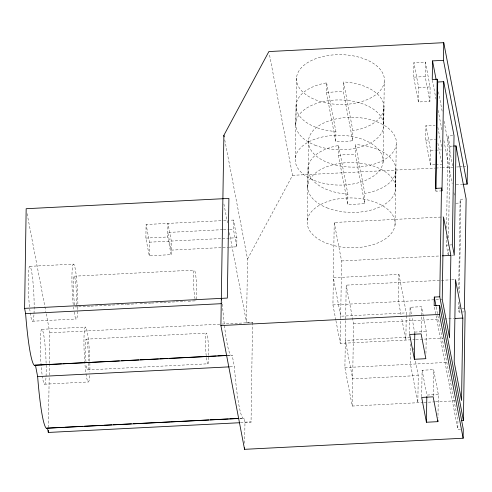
<?xml version="1.0" encoding="UTF-8"?>
<svg xmlns="http://www.w3.org/2000/svg" width="492" height="492" viewBox="0 0 492 492"><rect width="100%" height="100%" fill="white"/><g stroke="black" fill="none" stroke-linecap="round" stroke-linejoin="round"><path stroke-width="0.37" stroke-dasharray="2.46 1.84" d="M383.938 108.461L383.698 124.87L383.975 106.456M395.906 171.124L395.673 187.532L395.943 169.119M48.382 427.603L49.188 376.392M49.212 375.009L49.384 363.932M49.397 363.244L49.876 332.795L45.965 312.346M171.111 254.659L167.735 236.978L167.95 223.386L171.327 241.074L171.111 254.659L149.254 255.772L145.878 238.091L146.093 224.5L222.851 220.6M149.254 255.772L149.47 242.181L146.093 224.5M229.137 247.187L236.763 246.799L233.38 229.118L233.522 220.059L229.709 220.256M236.763 246.799L236.904 237.741L233.522 220.059M244.641 443.286L244.973 422.148L244.21 418.138A71.463 6.87 87.1 0 1 234.358 366.601L232.175 355.163A71.463 6.87 87.1 0 1 222.329 303.632L222.04 302.131M222.052 324.05L252.611 322.5L252.55 322.186L246.541 322.494L247.537 259.075L224.463 138.326M240.606 422.683L251.043 422.154L252.55 322.186M295.329 157.852L296.596 77.219M307.303 220.508L308.57 139.882M335.765 141.456L326.473 92.828L326.633 82.859A43.979 24.907 0.9 0 0 296.301 108.953A43.979 24.907 0.9 0 0 335.919 131.487L335.765 141.456A43.979 24.907 0.9 0 0 352.715 140.657L352.875 130.694L343.557 81.936A43.979 24.907 0.9 0 1 383.735 104.513A43.979 24.907 0.9 0 1 352.875 130.694M335.808 320.009L332.93 304.929L334.222 222.482L442.751 216.972M347.739 204.118L338.447 155.484L338.601 145.521A43.979 24.907 0.9 0 0 308.275 171.61A43.979 24.907 0.9 0 0 347.893 194.149L347.739 204.118A43.979 24.907 0.9 0 0 364.689 203.319L364.849 193.35L355.531 144.599A43.979 24.907 0.9 0 1 395.709 167.169A43.979 24.907 0.9 0 1 364.849 193.35M352.715 140.657L343.404 91.906L343.557 81.936M415.174 339.591L340.279 343.391L340.661 318.964M340.667 318.478L341.571 260.951L334.222 222.482M423.329 402.444L352.247 406.054L344.898 367.586L346.196 285.145L450.9 279.831M364.689 203.319L355.372 154.568L355.531 144.599M352.247 406.054L353.545 323.613L346.196 285.145M383.028 162.514A43.979 24.907 0.9 0 0 320.108 137.532A43.979 24.907 0.9 0 0 314.4 180.496A43.979 24.907 0.9 0 0 383.028 162.514L384.295 81.887A43.979 24.907 0.9 0 0 321.374 56.906A43.979 24.907 0.9 0 0 315.667 99.87A43.979 24.907 0.9 0 0 384.295 81.887M395.002 225.176A43.979 24.907 0.9 0 0 332.075 200.195A43.979 24.907 0.9 0 0 326.374 243.159A43.979 24.907 0.9 0 0 395.002 225.176L396.269 144.55A43.979 24.907 0.9 0 0 333.342 119.562A43.979 24.907 0.9 0 0 327.641 162.532A43.979 24.907 0.9 0 0 396.269 144.55M406.244 315.151L406.281 312.881L340.704 316.215L333.355 277.746L398.932 274.419L398.502 301.596L401.386 316.682M406.232 315.901L405.851 340.064L401.527 317.438M409.658 333.699L409.941 315.581M409.953 314.825L410.07 307.272L421.546 306.688L423.274 315.716M413.686 77.164L413.913 62.669L425.389 62.084L430.131 86.9L429.903 101.395L418.428 101.979L413.686 77.164L425.162 76.58L429.903 101.395M410.795 343.871L410.476 364.258L417.825 402.72L418.255 375.544L415.371 360.458M414.787 333.601L411.939 317.051M418.428 101.979L418.655 87.484L413.913 62.669M421.146 332.358L421.546 306.688M425.162 76.58L425.389 62.084M421.687 396.669L422.105 370.242L433.581 369.664L438.323 394.479L437.954 417.88M435.051 164.715L430.457 164.949L425.715 140.134L425.949 125.638L435.125 125.171M425.943 353.404L426.287 331.51L423.415 316.467M430.457 164.949L430.691 150.454L425.949 125.638M442.001 190.871L435.992 191.173L436.01 189.648M433.163 396.085L433.581 369.664M448.261 255.385L446.305 245.151L446.447 235.988M446.564 228.356L448.015 135.983L453.28 135.718M448.267 254.622L448.353 249.278M448.532 237.827L449.971 146.222L448.015 135.983M464.362 311.885L459.104 312.156L458.396 308.429L458.513 300.797M458.692 289.345L460.106 199.266L464.614 199.032M459.104 312.156L459.239 303.755M459.405 293.066L460.819 202.987L460.106 199.266M460.543 429.307L457.806 429.448L457.941 420.838L436.17 306.879M295.766 124.833L296.098 105.036M307.74 187.489L308.072 167.698M247.537 259.075L292.531 175.324L269.315 53.819M418.655 87.484L430.131 86.9M425.715 140.134L435.666 139.63M449.971 146.222L452.978 146.069M430.691 150.454L435.279 150.22M436.041 150.183L441.398 149.912M435.814 164.679L441.933 164.365M292.531 175.324L435.186 168.079M435.955 168.043L441.324 167.766M442.093 167.729L452.831 167.182M456.662 166.991L458.962 166.874M459.731 166.831L462.8 166.677M463.562 166.64L465.869 166.524M456.195 184.666L462.751 184.334M455.899 203.239L460.819 202.987M223.614 220.564L228.946 220.293M222.704 229.659L167.809 232.452L171.185 250.133L228.374 247.224M223.466 229.623L228.805 229.352M229.567 229.315L233.38 229.118M145.878 238.091L167.735 236.978M149.47 242.181L236.904 237.741M29.858 266.338L73.572 264.118A27.484 2.644 87.1 0 1 77.877 304.972M446.305 245.151L449.307 244.998M450.057 244.961L452.314 244.844M452.013 255.194L454.27 255.084M341.571 260.951L440.93 255.908M74.157 276.19L194.377 270.09M451.668 279.788L454.725 279.634M75.639 306.928L77.933 306.811M78.702 306.774L90.184 306.19M90.952 306.153L126.173 304.363M126.942 304.32L136.899 303.816M139.962 303.662L150.681 303.115M151.444 303.078L162.932 302.494M163.695 302.457L175.183 301.873M175.952 301.836L185.14 301.368M188.202 301.215L195.859 300.821M332.93 304.929L435.34 299.726M436.109 299.69L442.222 299.376M32.503 321.221L76.217 319.007M41.888 329.308L85.602 327.088M458.396 308.429L461.398 308.281M462.148 308.238L464.405 308.127M49.876 332.795L221.308 324.087M353.545 323.613L439.147 319.265M444.497 318.994L453.667 318.527M86.186 339.16L206.406 333.059M414.811 332.088L426.287 331.51M410.143 337.118L345.329 340.409L352.678 378.871L418.255 375.544M415.943 339.548L442.689 338.188M227.599 355.396L232.175 355.163M227.243 355.482L231.055 355.292M87.668 369.898L207.888 363.797A15.393 1.482 87.1 0 0 208.073 341.03A15.393 1.482 87.1 0 0 205.478 340.458A15.393 1.482 87.1 0 0 207.888 363.797M230.022 366.823L234.358 366.601M344.898 367.586L448.077 362.346M44.532 384.197L88.252 381.976M438.323 394.479L426.847 395.064L422.105 370.242M424.092 402.407L434.793 401.859M435.555 401.823L455.426 400.814M239.635 418.366L244.21 418.138M240.035 418.415L243.085 418.262M244.973 422.148L250.988 421.841L251.043 422.154M438.458 91.838L442.203 111.456M444.079 121.272L452.591 165.798M432.394 80.221L436.004 99.089M438.163 110.411L442.203 131.542M443.932 140.595L452.154 183.614M453.882 192.673L454.46 195.687M437.855 127.311L441.588 146.862M437.911 143.313L441.502 162.114M435.592 189.082L435.992 191.173M434.448 307.186L457.806 429.448M410.07 307.272L411.798 316.301M398.932 274.419L406.281 312.881M412.923 347.641L413.354 349.898M326.633 82.859L335.919 131.487M338.601 145.521L347.893 194.149M335.956 320.766L340.279 343.391M223.903 204.008L227.507 222.876M229.383 232.685L246.541 322.494M27.109 213.645L44.754 306.006M44.889 306.707L45.83 311.645M326.473 92.828A43.979 24.907 0.9 0 1 343.404 91.906M338.447 155.484A43.979 24.907 0.9 0 1 355.372 154.568M77.859 307.07A27.484 2.644 87.1 0 1 74.009 311.005M73.739 309.068A27.484 2.644 87.1 0 1 73.474 306.91M73.222 304.554A27.484 2.644 87.1 0 1 73.536 264.112M33.93 314.923A27.484 2.644 87.1 0 1 29.76 309.13M29.502 306.774A27.484 2.644 87.1 0 1 28.561 270.987A27.484 2.644 87.1 0 1 32.343 276.32A27.484 2.644 87.1 0 1 34.028 313.152M89.679 375.673A27.484 2.644 87.1 0 1 84.667 360.814A27.484 2.644 87.1 0 1 86.186 327.801A27.484 2.644 87.1 0 1 89.845 372.013M42.054 374.258A27.484 2.644 87.1 0 1 41.334 329.849A27.484 2.644 87.1 0 1 46.143 364.646A27.484 2.644 87.1 0 1 42.324 376.196M88.585 363.219A15.393 1.482 87.1 0 1 86.278 364.332M85.989 361.804A15.393 1.482 87.1 0 1 86.1 339.166A15.393 1.482 87.1 0 1 88.597 360.765M196.007 300.778A15.393 1.482 87.1 0 1 195.699 300.71M195.066 298.865A15.393 1.482 87.1 0 1 193.485 275.557A15.393 1.482 87.1 0 1 195.779 275.766A15.393 1.482 87.1 0 1 196.499 298.995M75.786 306.879A15.393 1.482 87.1 0 1 75.479 306.817M74.846 304.972A15.393 1.482 87.1 0 1 73.265 281.664A15.393 1.482 87.1 0 1 75.559 281.867A15.393 1.482 87.1 0 1 76.278 305.101M314.96 145.165A43.979 24.907 0.9 0 0 383.582 127.182A43.979 24.907 0.9 0 0 320.661 102.201A43.979 24.907 0.9 0 0 314.96 145.165M326.928 207.827A43.979 24.907 0.9 0 0 395.556 189.844A43.979 24.907 0.9 0 0 332.635 164.863A43.979 24.907 0.9 0 0 326.928 207.827"/><path stroke-width="0.74" d="M24.6 308.367L26.168 208.713L228.903 198.417L227.335 298.072L24.6 308.367L25.602 313.619A71.463 6.87 87.1 0 0 35.449 365.156L37.638 376.589A71.463 6.87 87.1 0 0 47.484 428.126L48.308 432.45L239.862 422.72M48.308 432.45L48.339 430.371M461.361 420.666L463.409 420.562L439.762 296.793L434.295 297.07L434.159 305.673L439.627 305.397L463.273 429.172L463.132 438.231L244.549 449.325L220.896 325.556L223.885 135.306L268.884 51.549L443.753 42.675L467.4 166.444L467.123 184.113L463.482 184.297M244.549 449.325L244.573 447.818M414.387 359.271L409.645 334.449L421.121 333.871L425.863 358.686L414.387 359.271L414.787 333.601M437.917 420.15L437.892 421.656L426.416 422.241L426.822 396.57M467.123 184.113L443.476 60.338L432.542 60.891L432.253 79.464L437.173 79.218L437.702 82.01L436.023 188.885M437.173 79.218L435.457 188.381L441.465 188.079L442.001 190.871L443.716 81.703L437.702 82.01M463.132 438.231L439.479 314.456L439.627 305.397M439.762 296.793L441.465 188.079M443.476 60.338L443.753 42.675M450.863 255.403L449.571 337.844L442.222 299.376L443.513 216.935L450.863 255.403L442.456 255.828M453.729 146.032L455.986 145.915L454.27 255.084L452.314 244.844L454.03 135.675L443.716 81.703M462.837 318.06L461.545 400.5L454.19 362.038L455.487 279.597L462.837 318.06L455.192 318.447M463.409 420.562L465.118 311.848L464.405 308.127L466.121 198.959L455.986 145.915M25.602 313.619L221.603 303.669M220.896 325.556L439.479 314.456M35.449 365.156L61.488 363.834M62.902 363.76L90.417 362.364M91.863 362.29L119.347 360.894M121.518 360.784L138.873 359.904M140.325 359.83L158.406 358.914M159.851 358.84L167.809 358.434M169.254 358.361L187.335 357.444M188.78 357.37L206.861 356.448M207.587 356.411L216.265 355.974M217.71 355.901L226.388 355.458M34.329 365.279L227.243 355.482M37.638 376.589L229.297 366.86M47.484 428.126L63.394 427.314M64.839 427.247L82.92 426.324M84.366 426.25L102.447 425.334M103.898 425.26L111.85 424.854M113.295 424.781L131.382 423.864M133.547 423.753L160.312 422.394M161.757 422.321L170.435 421.884M171.161 421.847L199.365 420.414M200.81 420.34L208.768 419.934M210.213 419.861L218.891 419.424M219.617 419.387L228.294 418.944M229.739 418.87L238.423 418.428M46.359 428.249L238.509 418.495M432.542 60.891L436.152 79.759M434.295 297.07L436.023 306.129M437.892 421.656L433.151 396.841L421.675 397.425L426.416 422.241M223.885 135.306L224.174 136.819M221.326 298.38L221.609 299.88"/></g></svg>
